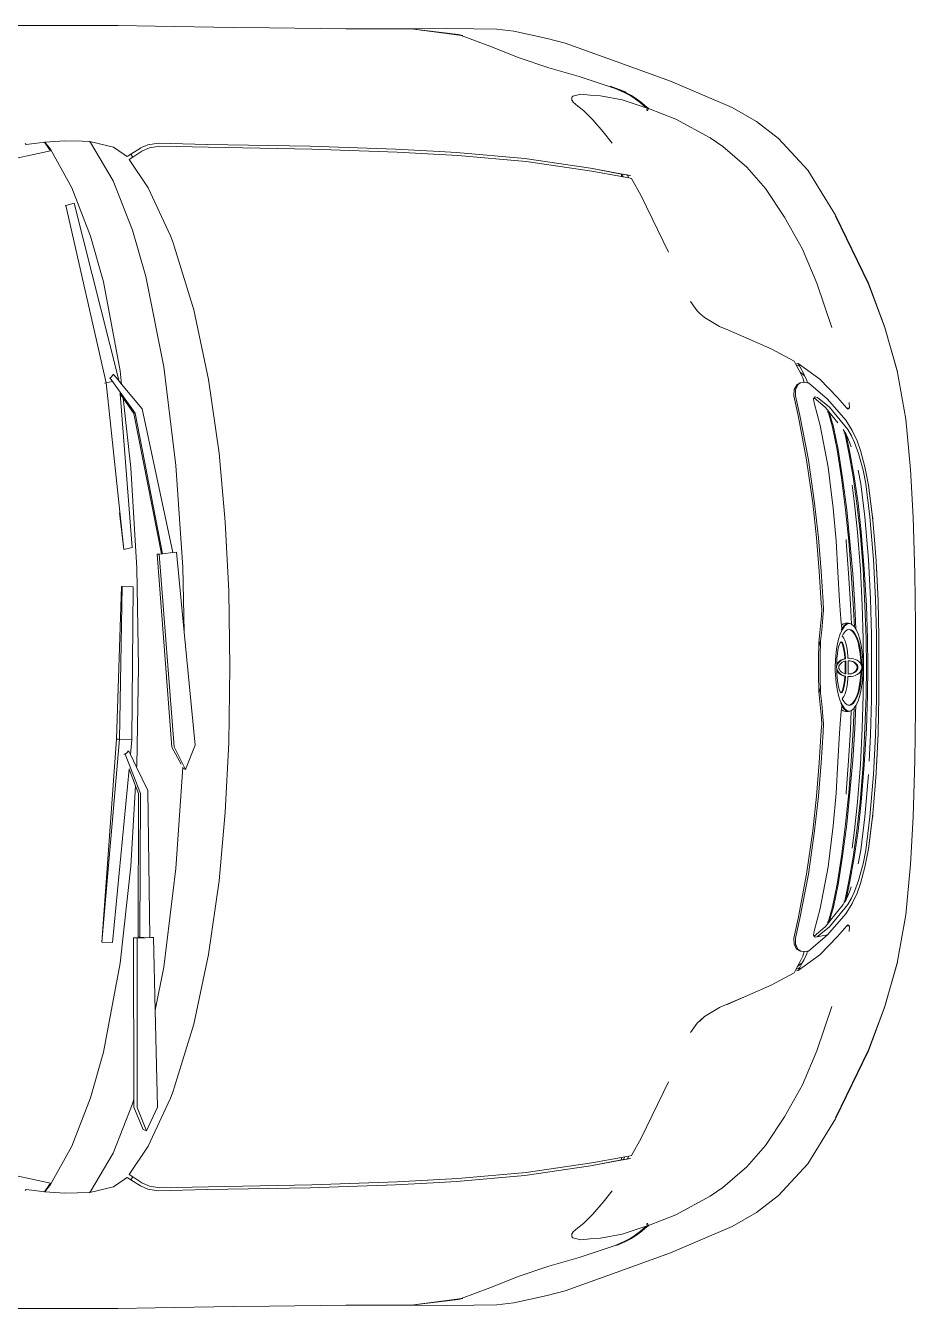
# Model space of a CAD drawing. Header units: inches. Extents: x 1944 to 3775, y -462 to 1299.
# Drawn here: x 3585.2 to 3632.7, y 1225.3 to 1293.8 of the extents above; entities that cross this region are included whole.
import ezdxf

# ---------------------------------------------------------------- set-up
doc = ezdxf.new("R2010")
doc.units = ezdxf.units.IN
doc.header["$MEASUREMENT"] = 0
doc.layers.add('CAR', color=173, linetype='Continuous', lineweight=13)

# ---------------------------------------------------------------- blocks, each defined once
blk = doc.blocks.new('A$C49653148')
at = {"layer": 'CAR'}
for p, q in [((116.585, 34.265), (107.585, 34.265)), ((118.549, 34.244), (116.585, 34.265)), ((122.734, 34.163), (118.549, 34.244)), ((124.665, 34.14), (122.734, 34.163)), ((124.665, 34.14), (128.733, 34.097)), ((130.401, 34.092), (128.733, 34.097)), ((132.097, 34.103), (130.401, 34.092)), ((132.219, 34.087), (132.097, 34.103)), ((132.225, 34.103), (132.219, 34.087)), ((134.655, 33.766), (132.219, 34.087)), ((134.133, 34.106), (132.225, 34.103)), ((132.225, 34.103), (134.739, 33.787)), ((135.562, 34.102), (134.133, 34.106)), ((134.899, 33.733), (134.655, 33.766)), ((134.739, 33.787), (134.979, 33.733)), ((134.899, 33.733), (136.42, 33.168)), ((136.805, 34.082), (135.562, 34.102)), ((137.711, 33.977), (136.805, 34.082)), ((139.489, 33.586), (137.711, 33.977)), ((140.446, 33.323), (139.489, 33.586)), ((137.991, 32.55), (136.42, 33.168)), ((143.168, 32.356), (140.446, 33.323)), ((139.582, 32.019), (137.991, 32.55)), ((146.075, 31.303), (143.168, 32.356)), ((141.201, 31.545), (139.582, 32.019)), ((142.799, 31.022), (141.201, 31.545)), ((143.112, 30.906), (142.799, 31.022)), ((142.858, 31.03), (143.192, 30.906)), ((143.568, 30.705), (143.112, 30.906)), ((143.196, 30.904), (143.192, 30.906)), ((143.708, 30.715), (143.196, 30.904)), ((143.196, 30.904), (143.64, 30.705)), ((146.075, 31.303), (149.361, 29.896)), ((140.803, 30.406), (140.823, 30.47)), ((140.803, 30.333), (140.803, 30.406)), ((140.812, 30.273), (140.803, 30.333)), ((140.813, 30.264), (140.812, 30.273)), ((140.87, 30.182), (140.813, 30.264)), ((140.823, 30.47), (140.85, 30.5)), ((140.85, 30.5), (141.289, 30.602)), ((141.122, 29.968), (140.87, 30.182)), ((141.289, 30.602), (141.781, 30.554)), ((141.781, 30.554), (142.341, 30.518)), ((142.341, 30.518), (143.499, 30.297)), ((143.499, 30.297), (144.243, 30.058)), ((143.924, 30.525), (143.568, 30.705)), ((143.64, 30.705), (143.996, 30.525)), ((144.178, 30.351), (143.924, 30.525)), ((143.996, 30.525), (144.25, 30.351)), ((144.47, 30.133), (144.178, 30.351)), ((144.25, 30.351), (144.542, 30.133)), ((141.42, 29.739), (141.122, 29.968)), ((141.929, 29.227), (141.42, 29.739)), ((144.243, 30.058), (144.819, 29.858)), ((144.624, 30.007), (144.47, 30.133)), ((144.542, 30.133), (144.696, 30.007)), ((144.819, 29.858), (144.624, 30.007)), ((144.696, 30.007), (144.899, 29.834)), ((144.818, 29.742), (144.819, 29.858)), ((144.818, 29.727), (144.818, 29.742)), ((144.847, 29.716), (144.899, 29.834)), ((144.899, 29.834), (146.361, 29.261)), ((149.361, 29.896), (150.665, 29.138)), ((142.485, 28.587), (141.929, 29.227)), ((146.361, 29.261), (148.199, 28.274)), ((150.665, 29.138), (151.847, 28.229)), ((112.664, 28.033), (113.733, 28.11)), ((113.733, 28.11), (114.652, 28.09)), ((142.951, 27.983), (142.485, 28.587)), ((148.199, 28.274), (148.874, 27.8)), ((151.847, 28.229), (153.399, 26.537)), ((105.989, 26.06), (112.964, 27.577)), ((111.618, 27.97), (111.657, 27.907)), ((111.657, 27.907), (112.369, 28)), ((112.369, 28), (112.593, 28.029)), ((112.593, 28.029), (112.649, 28.034)), ((112.649, 28.033), (112.649, 28.034)), ((112.649, 28.033), (112.916, 27.646)), ((112.649, 28.033), (112.664, 28.033)), ((112.663, 28.034), (112.664, 28.033)), ((112.664, 28.033), (112.964, 27.657)), ((112.964, 27.657), (112.916, 27.646)), ((112.964, 27.577), (112.916, 27.646)), ((112.964, 27.657), (114.109, 25.597)), ((114.652, 28.09), (115.049, 28.081)), ((115.1, 28.017), (115.049, 28.081)), ((115.049, 28.081), (115.063, 28.081)), ((115.063, 28.081), (116.327, 27.768)), ((116.306, 25.972), (115.1, 28.017)), ((116.327, 27.768), (116.899, 27.375)), ((117.252, 27.395), (117.766, 27.727)), ((117.846, 27.567), (117.36, 27.239)), ((117.769, 27.728), (117.766, 27.727)), ((117.769, 27.728), (118.168, 27.897)), ((118.248, 27.737), (117.846, 27.567)), ((118.168, 27.897), (118.724, 27.989)), ((118.804, 27.829), (118.248, 27.737)), ((118.724, 27.989), (121.321, 27.92)), ((121.404, 27.768), (118.804, 27.829)), ((121.321, 27.92), (121.324, 27.92)), ((121.324, 27.92), (126.834, 27.821)), ((126.914, 27.665), (121.404, 27.768)), ((126.834, 27.821), (131.393, 27.66)), ((131.473, 27.5), (126.914, 27.665)), ((131.393, 27.66), (133.743, 27.537)), ((134.721, 27.33), (131.473, 27.5)), ((133.743, 27.537), (134.641, 27.488)), ((133.743, 27.537), (134.641, 27.49)), ((134.641, 27.49), (138.293, 27.16)), ((134.641, 27.488), (138.293, 27.16)), ((148.874, 27.8), (150.151, 26.709)), ((116.899, 27.375), (116.975, 27.323)), ((116.975, 27.323), (117.054, 27.269)), ((117.056, 27.269), (117.054, 27.269)), ((117.056, 27.269), (117.059, 27.27)), ((117.059, 27.27), (117.252, 27.395)), ((117.36, 27.239), (117.166, 27.109)), ((117.166, 27.109), (118.171, 25.594)), ((117.36, 27.239), (117.252, 27.395)), ((138.365, 27), (134.721, 27.33)), ((138.293, 27.16), (141.793, 26.649)), ((141.873, 26.489), (138.365, 27)), ((141.793, 26.649), (143.905, 26.263)), ((141.793, 26.649), (143.457, 26.337)), ((143.465, 26.198), (141.873, 26.489)), ((143.457, 26.337), (143.456, 26.34)), ((143.465, 26.324), (143.457, 26.337)), ((143.465, 26.198), (143.465, 26.324)), ((143.543, 26.184), (143.465, 26.324)), ((143.543, 26.184), (143.465, 26.198)), ((143.856, 26.127), (143.543, 26.184)), ((143.567, 26.319), (143.767, 26.287)), ((143.767, 26.287), (143.767, 26.286)), ((143.767, 26.286), (143.856, 26.127)), ((143.905, 26.263), (143.767, 26.286)), ((143.985, 26.103), (143.856, 26.127)), ((143.905, 26.263), (143.941, 26.254)), ((144.504, 25.175), (143.985, 26.103)), ((144.017, 26.101), (143.985, 26.103)), ((150.151, 26.709), (151.155, 25.564)), ((153.399, 26.537), (154.887, 24.145)), ((114.109, 25.597), (115.095, 23.016)), ((117.345, 23.33), (116.306, 25.972)), ((119.368, 23.027), (118.171, 25.594)), ((151.155, 25.564), (152.166, 24.033)), ((114.23, 24.779), (113.787, 24.658)), ((116.618, 15.322), (114.23, 24.779)), ((145.968, 22.156), (144.504, 25.175)), ((113.763, 24.649), (113.787, 24.658)), ((113.763, 24.649), (113.774, 24.598)), ((113.787, 24.658), (115.939, 15.18)), ((152.166, 24.033), (153.125, 22.325)), ((154.887, 24.145), (156.643, 20.511)), ((156.653, 20.45), (154.888, 24.089)), ((118.05, 20.865), (117.345, 23.33)), ((115.095, 23.016), (115.797, 20.571)), ((119.368, 23.027), (119.508, 22.664)), ((119.508, 22.664), (119.576, 22.481)), ((120.62, 19.082), (119.576, 22.481)), ((153.125, 22.325), (153.884, 20.506)), ((115.797, 20.571), (116.677, 15.83)), ((119.009, 16.043), (118.05, 20.865)), ((153.884, 20.506), (154.681, 18.138)), ((156.643, 20.511), (157.509, 18.197)), ((157.505, 18.18), (156.653, 20.45)), ((147.489, 19.023), (147.14, 19.527)), ((120.62, 19.082), (121.406, 15.364)), ((147.648, 18.881), (147.489, 19.023)), ((147.88, 18.671), (147.648, 18.881)), ((148.697, 18.197), (147.88, 18.671)), ((148.731, 18.177), (148.697, 18.197)), ((149.047, 18.042), (148.731, 18.177)), ((150.149, 17.57), (149.047, 18.042)), ((157.505, 18.18), (157.505, 18.189)), ((157.518, 18.146), (157.505, 18.189)), ((157.518, 18.146), (157.505, 18.18)), ((157.509, 18.197), (158.193, 15.767)), ((158.196, 15.75), (157.518, 18.146)), ((151.44, 17.005), (150.149, 17.57)), ((152.679, 16.337), (151.44, 17.005)), ((116.677, 15.83), (116.756, 15.116)), ((119.66, 10.762), (119.009, 16.043)), ((152.77, 16.165), (152.679, 16.337)), ((152.77, 16.165), (152.98, 16.052)), ((152.99, 15.749), (152.77, 16.165)), ((152.803, 16.224), (152.89, 16.223)), ((154.043, 15.37), (152.89, 16.223)), ((152.89, 16.223), (152.98, 16.052)), ((152.98, 16.052), (153.207, 15.619)), ((158.193, 15.767), (158.196, 15.75)), ((115.854, 15.161), (115.939, 15.18)), ((116.252, 15.246), (115.939, 15.18)), ((115.939, 15.18), (116.882, 6.272)), ((116.143, 15.433), (116.12, 15.428)), ((116.143, 15.433), (116.325, 15.631)), ((117.478, 13.555), (116.143, 15.433)), ((116.325, 15.631), (116.301, 15.627)), ((116.325, 15.631), (116.589, 15.316)), ((116.618, 15.322), (116.589, 15.316)), ((116.589, 15.316), (116.622, 15.277)), ((116.622, 15.277), (116.618, 15.322)), ((116.622, 15.277), (116.756, 15.116)), ((116.756, 15.116), (117.858, 13.798)), ((121.406, 15.364), (121.962, 11.425)), ((152.676, 14.82), (152.836, 15.092)), ((152.89, 15.092), (152.754, 14.82)), ((152.836, 15.092), (152.9, 15.129)), ((152.909, 15.104), (152.89, 15.092)), ((152.9, 15.129), (152.999, 15.184)), ((152.9, 15.129), (152.909, 15.104)), ((153.037, 15.184), (152.909, 15.104)), ((153.237, 15.556), (152.99, 15.749)), ((152.999, 15.733), (152.99, 15.749)), ((153.139, 15.441), (152.999, 15.733)), ((152.999, 15.184), (153.203, 15.208)), ((153.221, 15.208), (153.037, 15.184)), ((153.173, 15.323), (153.139, 15.441)), ((153.203, 15.208), (153.173, 15.323)), ((153.207, 15.619), (153.237, 15.556)), ((153.415, 15.183), (153.221, 15.208)), ((153.237, 15.556), (153.346, 15.326)), ((153.346, 15.326), (153.378, 15.213)), ((153.378, 15.213), (153.415, 15.183)), ((153.443, 15.179), (153.415, 15.183)), ((154.45, 14.313), (153.443, 15.179)), ((154.991, 14.399), (154.043, 15.37)), ((158.203, 15.725), (158.196, 15.75)), ((158.638, 13.238), (158.203, 15.725)), ((116.676, 14.586), (116.673, 14.628)), ((116.676, 14.586), (116.841, 14.354)), ((117.325, 6.392), (116.676, 14.586)), ((152.653, 14.486), (152.676, 14.82)), ((152.889, 13.429), (152.653, 14.486)), ((152.754, 14.82), (152.744, 14.486)), ((152.744, 14.486), (152.984, 13.429)), ((153.754, 14.376), (153.801, 14.432)), ((153.801, 14.432), (153.927, 14.405)), ((153.927, 14.405), (154.558, 13.877)), ((155.496, 13.829), (154.991, 14.399)), ((116.841, 14.354), (117.254, 10.644)), ((116.841, 14.354), (117.417, 13.544)), ((117.858, 13.798), (119.499, 6.111)), ((153.717, 14.331), (153.754, 14.376)), ((153.738, 14.11), (153.717, 14.331)), ((154.071, 12.906), (153.738, 14.11)), ((154.339, 13.877), (153.754, 14.376)), ((154.339, 13.876), (154.339, 13.877)), ((154.52, 13.653), (154.339, 13.876)), ((154.45, 14.313), (155.43, 13.191)), ((154.558, 13.877), (155.541, 12.696)), ((155.537, 13.782), (155.496, 13.829)), ((155.631, 13.838), (155.509, 13.837)), ((155.631, 13.838), (155.537, 13.782)), ((155.62, 14.136), (155.631, 13.838)), ((117.417, 13.544), (118.889, 6.049)), ((118.951, 6.054), (117.478, 13.555)), ((153.34, 11.075), (152.889, 13.429)), ((152.984, 13.429), (153.437, 11.075)), ((154.49, 13.642), (154.437, 13.621)), ((154.52, 13.653), (154.49, 13.642)), ((154.726, 12.821), (154.49, 13.642)), ((154.535, 13.659), (154.52, 13.653)), ((154.547, 13.619), (154.535, 13.659)), ((155.008, 13.05), (154.547, 13.619)), ((154.774, 12.835), (154.547, 13.619)), ((155.43, 13.191), (155.771, 12.633)), ((158.884, 10.55), (158.638, 13.238)), ((154.488, 10.683), (154.071, 12.906)), ((154.97, 11.611), (154.726, 12.821)), ((155.022, 11.622), (154.774, 12.835)), ((155.395, 12.519), (155.295, 12.696)), ((155.377, 12.514), (155.324, 12.498)), ((155.395, 12.519), (155.377, 12.514)), ((155.604, 11.442), (155.377, 12.514)), ((155.426, 12.529), (155.395, 12.519)), ((155.448, 12.425), (155.426, 12.529)), ((155.494, 12.344), (155.448, 12.425)), ((155.656, 11.455), (155.448, 12.425)), ((155.637, 12.013), (155.494, 12.344)), ((155.541, 12.696), (155.747, 12.344)), ((155.747, 12.344), (155.893, 11.997)), ((155.771, 12.633), (156.041, 12.081)), ((155.721, 11.762), (155.637, 12.013)), ((155.893, 11.997), (156.104, 11.407)), ((156.041, 12.081), (156.227, 11.575)), ((121.962, 11.425), (122.293, 7.748)), ((153.667, 8.749), (153.34, 11.075)), ((153.437, 11.075), (153.768, 8.749)), ((155.207, 10.103), (154.97, 11.611)), ((155.264, 10.112), (155.022, 11.622)), ((155.825, 10.165), (155.604, 11.442)), ((155.881, 10.175), (155.656, 11.455)), ((156.104, 11.407), (156.355, 10.523)), ((156.227, 11.575), (156.455, 10.691)), ((117.254, 10.644), (117.569, 5.279)), ((120.028, 5.327), (119.66, 10.762)), ((154.764, 8.481), (154.488, 10.683)), ((156.229, 9.785), (156.089, 10.523)), ((156.355, 10.523), (156.496, 9.785)), ((156.455, 10.691), (156.642, 9.715)), ((159.037, 7.997), (158.884, 10.55)), ((155.422, 8.39), (155.207, 10.103)), ((155.484, 8.397), (155.264, 10.112)), ((155.768, 9.723), (155.903, 8.718)), ((156.025, 8.736), (155.825, 10.165)), ((156.086, 8.745), (155.881, 10.175)), ((156.448, 8.014), (156.229, 9.785)), ((156.496, 9.785), (156.716, 8.014)), ((156.642, 9.715), (156.866, 8.03)), ((156.858, 7.98), (156.642, 9.715)), ((116.653, 8.238), (116.882, 6.272)), ((153.878, 6.907), (153.667, 8.749)), ((153.768, 8.749), (153.98, 6.907)), ((154.913, 6.739), (154.764, 8.481)), ((155.589, 6.721), (155.422, 8.39)), ((155.658, 6.703), (155.484, 8.397)), ((155.903, 8.718), (156.063, 7.197)), ((156.193, 7.213), (156.025, 8.736)), ((156.259, 7.22), (156.086, 8.745)), ((122.293, 7.748), (122.479, 4.048)), ((156.644, 5.749), (156.448, 8.014)), ((156.716, 8.014), (156.913, 5.749)), ((156.858, 7.98), (156.87, 7.98)), ((156.859, 7.979), (156.858, 7.98)), ((156.872, 7.82), (156.859, 7.979)), ((156.866, 8.03), (156.87, 7.98)), ((156.87, 7.98), (156.882, 7.82)), ((156.882, 7.82), (156.872, 7.82)), ((156.959, 6.798), (156.872, 7.82)), ((156.882, 7.82), (156.959, 6.798)), ((159.125, 4.999), (159.037, 7.997)), ((154.019, 5.119), (153.878, 6.907)), ((153.98, 6.907), (154.122, 5.119)), ((156.063, 7.197), (156.211, 5.214)), ((156.353, 5.226), (156.193, 7.213)), ((156.424, 5.231), (156.259, 7.22)), ((116.882, 6.272), (117.325, 6.392)), ((155.017, 5.06), (154.913, 6.739)), ((155.446, 6.808), (155.456, 6.704)), ((155.456, 6.704), (155.585, 5.007)), ((155.728, 5.025), (155.589, 6.721)), ((155.803, 4.983), (155.658, 6.703)), ((157.054, 5.68), (156.959, 6.798)), ((118.889, 6.049), (118.662, 6.026)), ((118.662, 6.026), (118.774, 6.035)), ((118.662, 6.026), (119.452, -4.276)), ((118.774, 6.035), (118.951, 6.054)), ((118.774, 6.035), (119.564, -4.267)), ((119.499, 6.11), (118.951, 6.054)), ((119.499, 6.11), (119.693, 6.129)), ((119.499, 6.111), (119.499, 6.11)), ((119.693, 6.129), (119.605, 6.122)), ((119.693, 6.129), (120.104, 1.862)), ((156.752, 3.634), (156.644, 5.749)), ((156.913, 5.749), (157.022, 3.634)), ((157.073, 5.284), (157.054, 5.68)), ((117.569, 5.279), (117.665, 0)), ((120.104, 1.862), (120.028, 5.327)), ((154.123, 3.396), (154.019, 5.119)), ((154.122, 5.119), (154.221, 3.478)), ((155.094, 3.543), (155.017, 5.06)), ((155.585, 5.007), (155.684, 3.353)), ((155.834, 3.372), (155.728, 5.025)), ((155.914, 3.309), (155.803, 4.983)), ((156.211, 5.214), (156.308, 3.278)), ((156.459, 3.286), (156.353, 5.226)), ((156.535, 3.29), (156.424, 5.231)), ((157.073, 5.284), (157.094, 5.012)), ((157.106, 4.613), (157.073, 5.284)), ((157.094, 5.012), (157.106, 4.613)), ((159.148, 2.296), (159.125, 4.999)), ((116.754, 4.297), (116.495, -3.853)), ((116.792, 4.302), (116.65, -3.849)), ((116.754, 4.297), (116.792, 4.302)), ((117.371, 4.29), (116.792, 4.302)), ((117.314, -3.897), (117.371, 4.29)), ((157.158, 3.538), (157.106, 4.613)), ((122.479, 4.048), (122.545, 0)), ((154.221, 3.478), (154.238, 3.036)), ((155.134, 3.032), (155.094, 3.543)), ((156.798, 1.717), (156.752, 3.634)), ((157.022, 3.634), (157.067, 1.717)), ((157.199, 1.6), (157.158, 3.538)), ((154.154, 3.081), (154.123, 3.396)), ((154.136, 2.736), (154.154, 3.081)), ((154.238, 3.036), (154.215, 2.662)), ((155.19, 2.361), (155.134, 3.032)), ((155.684, 3.353), (155.73, 2.293)), ((155.892, 2.142), (155.834, 3.372)), ((155.975, 2.019), (155.914, 3.309)), ((156.308, 3.278), (156.361, 1.502)), ((156.519, 1.507), (156.459, 3.286)), ((156.597, 1.509), (156.535, 3.29)), ((154.098, 2.378), (153.995, 1.312)), ((154.098, 2.378), (154.136, 2.736)), ((154.187, 2.399), (154.146, 1.971)), ((154.215, 2.662), (154.187, 2.399)), ((155.224, 2.066), (155.19, 2.361)), ((155.328, 2.178), (155.212, 2.005)), ((155.333, 2.198), (155.216, 2.024)), ((155.288, 2.305), (155.233, 2.258)), ((155.366, 2.178), (155.25, 2.005)), ((155.288, 2.305), (155.416, 2.341)), ((155.452, 2.283), (155.328, 2.178)), ((155.458, 2.305), (155.333, 2.198)), ((155.49, 2.283), (155.366, 2.178)), ((155.416, 2.341), (155.586, 2.341)), ((155.579, 2.319), (155.452, 2.283)), ((155.458, 2.305), (155.586, 2.341)), ((155.617, 2.319), (155.49, 2.283)), ((155.579, 2.319), (155.617, 2.319)), ((155.586, 2.341), (155.715, 2.305)), ((155.617, 2.319), (155.739, 2.285)), ((155.73, 2.293), (155.715, 2.305)), ((155.739, 2.285), (155.73, 2.293)), ((155.739, 2.285), (155.745, 2.283)), ((155.868, 2.178), (155.745, 2.283)), ((155.892, 2.142), (155.868, 2.178)), ((155.975, 2.019), (155.892, 2.142)), ((159.148, 2.296), (159.148, -2.296)), ((120.104, 1.862), (120.685, -4.169)), ((154.045, 1.3), (154.09, 1.404)), ((154.09, 1.404), (154.081, 1.319)), ((154.146, 1.971), (154.09, 1.404)), ((155.04, 1.483), (154.967, 1.149)), ((155.131, 1.771), (155.04, 1.483)), ((155.25, 2.005), (155.131, 1.771)), ((155.212, 2.005), (155.192, 1.965)), ((155.216, 2.024), (155.198, 1.985)), ((155.244, 1.652), (155.292, 1.751)), ((155.244, 1.652), (155.28, 1.611)), ((155.28, 1.611), (155.336, 1.541)), ((155.397, 1.894), (155.292, 1.751)), ((155.336, 1.541), (155.389, 1.425)), ((155.389, 1.425), (155.438, 1.263)), ((155.507, 1.98), (155.397, 1.894)), ((155.598, 2.003), (155.507, 1.98)), ((155.617, 2.008), (155.598, 2.003)), ((155.69, 1.98), (155.598, 2.003)), ((155.728, 1.98), (155.617, 2.008)), ((155.799, 1.894), (155.69, 1.98)), ((155.837, 1.894), (155.728, 1.98)), ((155.904, 1.751), (155.799, 1.894)), ((155.942, 1.751), (155.837, 1.894)), ((156.002, 1.553), (155.904, 1.751)), ((156.039, 1.553), (155.942, 1.751)), ((155.984, 2.005), (155.975, 2.019)), ((156.089, 1.771), (155.984, 2.005)), ((156.087, 1.304), (156.002, 1.553)), ((156.125, 1.304), (156.039, 1.553)), ((156.089, 1.771), (156.18, 1.483)), ((156.253, 1.149), (156.18, 1.483)), ((156.361, 1.502), (156.377, 0)), ((156.537, 0), (156.519, 1.507)), ((156.617, 0), (156.597, 1.509)), ((156.808, 0), (156.798, 1.717)), ((157.078, 0), (157.067, 1.717)), ((157.205, 0), (157.199, 1.6)), ((153.98, 0.641), (153.989, 1.059)), ((153.989, 1.059), (153.995, 1.312)), ((153.989, 1.059), (154.045, 1.3)), ((154.081, 1.319), (154.063, 0.641)), ((154.913, 0.78), (154.88, 0.386)), ((154.94, 0.964), (154.913, 0.78)), ((154.967, 1.149), (154.94, 0.964)), ((154.986, 0.703), (154.964, 0.476)), ((154.986, 0.703), (155.016, 0.903)), ((155.016, 0.903), (155.051, 1.071)), ((155.051, 1.071), (155.09, 1.199)), ((155.09, 1.199), (155.128, 1.284)), ((155.128, 1.284), (155.163, 1.328)), ((155.173, 1.332), (155.163, 1.328)), ((155.191, 1.339), (155.173, 1.332)), ((155.183, 1.328), (155.173, 1.332)), ((155.217, 1.284), (155.183, 1.328)), ((155.22, 1.328), (155.191, 1.339)), ((155.255, 1.199), (155.217, 1.284)), ((155.255, 1.284), (155.22, 1.328)), ((155.293, 1.199), (155.255, 1.284)), ((155.294, 1.071), (155.255, 1.199)), ((155.332, 1.071), (155.293, 1.199)), ((155.329, 0.903), (155.294, 1.071)), ((155.359, 0.703), (155.329, 0.903)), ((155.367, 0.903), (155.332, 1.071)), ((155.383, 0.446), (155.359, 0.703)), ((155.397, 0.703), (155.367, 0.903)), ((155.421, 0.446), (155.397, 0.703)), ((155.438, 1.263), (155.482, 1.06)), ((155.482, 1.06), (155.517, 0.822)), ((155.517, 0.822), (155.544, 0.557)), ((156.157, 1.012), (156.087, 1.304)), ((156.195, 1.012), (156.125, 1.304)), ((156.209, 0.687), (156.157, 1.012)), ((156.246, 0.687), (156.195, 1.012)), ((156.241, 0.339), (156.209, 0.687)), ((156.278, 0.339), (156.246, 0.687)), ((156.253, 1.149), (156.307, 0.78)), ((156.34, 0.386), (156.307, 0.78)), ((117.665, 0), (117.569, -5.279)), ((122.545, 0), (122.479, -4.048)), ((153.985, 0), (153.98, 0.641)), ((153.985, 0), (153.98, -0.641)), ((154.063, 0.641), (154.063, -0.641)), ((154.868, -0.021), (154.88, 0.386)), ((154.946, 0.017), (154.945, -0.021)), ((154.946, 0.017), (154.948, 0.145)), ((154.946, 0.017), (154.956, 0.066)), ((154.948, 0.145), (154.95, 0.232)), ((154.948, 0.145), (154.95, 0.15)), ((154.964, 0.476), (154.95, 0.232)), ((154.95, 0.15), (155.002, 0.229)), ((154.956, 0.066), (154.988, 0.15)), ((154.988, 0.15), (155.04, 0.229)), ((155.002, 0.229), (155.072, 0.299)), ((155.04, 0.229), (155.11, 0.299)), ((155.071, 0.038), (155.063, -0.021)), ((155.093, 0.098), (155.071, 0.038)), ((155.072, 0.299), (155.157, 0.359)), ((155.132, 0.156), (155.093, 0.098)), ((155.11, 0.299), (155.195, 0.359)), ((155.184, 0.209), (155.132, 0.156)), ((155.157, 0.359), (155.254, 0.407)), ((155.249, 0.254), (155.184, 0.209)), ((155.195, 0.359), (155.292, 0.407)), ((155.323, 0.291), (155.249, 0.254)), ((155.254, 0.407), (155.36, 0.441)), ((155.292, 0.407), (155.397, 0.441)), ((155.391, 0.313), (155.323, 0.291)), ((155.36, 0.441), (155.383, 0.446)), ((155.383, 0.446), (155.421, 0.446)), ((155.404, 0.317), (155.391, 0.313)), ((155.395, 0.232), (155.391, 0.313)), ((155.4, -0.021), (155.395, 0.232)), ((155.397, 0.441), (155.421, 0.446)), ((155.428, 0.322), (155.404, 0.317)), ((155.433, 0.232), (155.428, 0.322)), ((155.438, -0.021), (155.433, 0.232)), ((155.544, 0.557), (155.549, 0.467)), ((155.549, 0.464), (155.617, 0.469)), ((155.549, 0.467), (155.579, 0.469)), ((155.549, 0.467), (155.549, 0.464)), ((155.555, 0.338), (155.657, 0.333)), ((155.555, 0.338), (155.556, 0.336)), ((155.556, 0.336), (155.62, 0.333)), ((155.556, 0.336), (155.56, 0.273)), ((155.56, 0.273), (155.565, -0.021)), ((155.579, 0.469), (155.617, 0.469)), ((155.617, 0.469), (155.728, 0.462)), ((155.704, 0.317), (155.62, 0.333)), ((155.741, 0.317), (155.657, 0.333)), ((155.784, 0.291), (155.704, 0.317)), ((155.728, 0.462), (155.837, 0.441)), ((155.822, 0.291), (155.741, 0.317)), ((155.858, 0.254), (155.784, 0.291)), ((155.896, 0.254), (155.822, 0.291)), ((155.837, 0.441), (155.942, 0.407)), ((155.923, 0.209), (155.858, 0.254)), ((155.961, 0.209), (155.896, 0.254)), ((155.976, 0.156), (155.923, 0.209)), ((155.942, 0.407), (156.039, 0.359)), ((156.014, 0.156), (155.961, 0.209)), ((156.014, 0.098), (155.976, 0.156)), ((156.052, 0.098), (156.014, 0.156)), ((156.037, 0.038), (156.014, 0.098)), ((156.044, -0.021), (156.037, 0.038)), ((156.039, 0.359), (156.125, 0.299)), ((156.075, 0.038), (156.052, 0.098)), ((156.082, -0.021), (156.075, 0.038)), ((156.125, 0.299), (156.195, 0.229)), ((156.195, 0.229), (156.246, 0.15)), ((156.241, 0.339), (156.246, 0.15)), ((156.246, 0.15), (156.278, 0.066)), ((156.278, 0.339), (156.288, 0.027)), ((156.278, 0.066), (156.288, 0.027)), ((156.288, 0.027), (156.289, -0.021)), ((156.34, 0.386), (156.351, -0.021)), ((156.377, 0), (156.361, -1.502)), ((156.519, -1.507), (156.537, 0)), ((156.597, -1.509), (156.617, 0)), ((156.798, -1.717), (156.808, 0)), ((157.067, -1.717), (157.078, 0)), ((157.199, -1.6), (157.205, 0)), ((153.989, -1.059), (153.98, -0.641)), ((154.063, -0.641), (154.081, -1.319)), ((154.874, -0.224), (154.868, -0.021)), ((154.874, -0.231), (154.874, -0.224)), ((154.874, -0.231), (154.88, -0.427)), ((154.88, -0.427), (154.913, -0.821)), ((154.947, -0.06), (154.945, -0.021)), ((154.947, -0.06), (154.956, -0.107)), ((154.947, -0.06), (154.95, -0.191)), ((155.002, -0.27), (154.95, -0.191)), ((154.95, -0.191), (154.956, -0.38)), ((154.988, -0.191), (154.956, -0.107)), ((154.956, -0.38), (154.988, -0.728)), ((155.04, -0.27), (154.988, -0.191)), ((155.072, -0.34), (155.002, -0.27)), ((155.11, -0.34), (155.04, -0.27)), ((155.063, -0.021), (155.071, -0.079)), ((155.071, -0.079), (155.093, -0.139)), ((155.157, -0.4), (155.072, -0.34)), ((155.093, -0.139), (155.132, -0.197)), ((155.195, -0.4), (155.11, -0.34)), ((155.132, -0.197), (155.184, -0.25)), ((155.254, -0.448), (155.157, -0.4)), ((155.184, -0.25), (155.249, -0.295)), ((155.292, -0.448), (155.195, -0.4)), ((155.249, -0.295), (155.323, -0.332)), ((155.36, -0.482), (155.254, -0.448)), ((155.397, -0.482), (155.292, -0.448)), ((155.323, -0.332), (155.391, -0.354)), ((155.359, -0.744), (155.383, -0.487)), ((155.383, -0.487), (155.36, -0.482)), ((155.383, -0.487), (155.421, -0.487)), ((155.391, -0.354), (155.395, -0.273)), ((155.391, -0.354), (155.404, -0.358)), ((155.395, -0.273), (155.4, -0.021)), ((155.421, -0.487), (155.397, -0.482)), ((155.397, -0.744), (155.421, -0.487)), ((155.404, -0.358), (155.428, -0.363)), ((155.428, -0.363), (155.433, -0.273)), ((155.433, -0.273), (155.438, -0.021)), ((155.544, -0.598), (155.517, -0.863)), ((155.549, -0.508), (155.544, -0.598)), ((155.617, -0.51), (155.549, -0.506)), ((155.549, -0.506), (155.549, -0.508)), ((155.579, -0.51), (155.549, -0.508)), ((155.56, -0.314), (155.556, -0.377)), ((155.556, -0.378), (155.657, -0.374)), ((155.556, -0.377), (155.62, -0.374)), ((155.556, -0.377), (155.556, -0.378)), ((155.565, -0.021), (155.56, -0.314)), ((155.579, -0.51), (155.617, -0.51)), ((155.728, -0.503), (155.617, -0.51)), ((155.62, -0.374), (155.704, -0.358)), ((155.657, -0.374), (155.741, -0.358)), ((155.704, -0.358), (155.784, -0.332)), ((155.837, -0.482), (155.728, -0.503)), ((155.741, -0.358), (155.822, -0.332)), ((155.784, -0.332), (155.858, -0.295)), ((155.822, -0.332), (155.896, -0.295)), ((155.942, -0.448), (155.837, -0.482)), ((155.858, -0.295), (155.923, -0.25)), ((155.896, -0.295), (155.961, -0.25)), ((155.923, -0.25), (155.976, -0.197)), ((156.039, -0.4), (155.942, -0.448)), ((155.961, -0.25), (156.014, -0.197)), ((155.976, -0.197), (156.014, -0.139)), ((156.014, -0.139), (156.037, -0.079)), ((156.014, -0.197), (156.052, -0.139)), ((156.037, -0.079), (156.044, -0.021)), ((156.125, -0.34), (156.039, -0.4)), ((156.052, -0.139), (156.075, -0.079)), ((156.075, -0.079), (156.082, -0.021)), ((156.195, -0.27), (156.125, -0.34)), ((156.246, -0.191), (156.195, -0.27)), ((156.209, -0.728), (156.241, -0.38)), ((156.241, -0.38), (156.246, -0.191)), ((156.278, -0.107), (156.246, -0.191)), ((156.246, -0.728), (156.278, -0.38)), ((156.288, -0.056), (156.278, -0.107)), ((156.278, -0.38), (156.288, -0.056)), ((156.288, -0.056), (156.289, -0.021)), ((156.307, -0.821), (156.34, -0.427)), ((156.34, -0.427), (156.351, -0.021)), ((154.045, -1.3), (153.989, -1.059)), ((153.995, -1.312), (153.989, -1.059)), ((154.098, -2.378), (153.995, -1.312)), ((154.09, -1.404), (154.045, -1.3)), ((154.081, -1.319), (154.09, -1.404)), ((154.913, -0.821), (154.967, -1.19)), ((154.967, -1.19), (155.04, -1.524)), ((154.988, -0.728), (155.04, -1.053)), ((155.09, -1.24), (155.04, -1.053)), ((155.09, -1.24), (155.128, -1.325)), ((155.128, -1.325), (155.163, -1.369)), ((155.163, -1.369), (155.173, -1.373)), ((155.173, -1.373), (155.183, -1.369)), ((155.183, -1.369), (155.217, -1.325)), ((155.191, -1.38), (155.22, -1.369)), ((155.217, -1.325), (155.255, -1.24)), ((155.22, -1.369), (155.255, -1.325)), ((155.255, -1.24), (155.294, -1.112)), ((155.255, -1.325), (155.293, -1.24)), ((155.293, -1.24), (155.332, -1.112)), ((155.294, -1.112), (155.329, -0.944)), ((155.329, -0.944), (155.359, -0.744)), ((155.332, -1.112), (155.367, -0.944)), ((155.367, -0.944), (155.397, -0.744)), ((155.438, -1.304), (155.389, -1.466)), ((155.482, -1.101), (155.438, -1.304)), ((155.517, -0.863), (155.482, -1.101)), ((156.002, -1.594), (156.087, -1.345)), ((156.039, -1.594), (156.125, -1.345)), ((156.087, -1.345), (156.157, -1.053)), ((156.125, -1.345), (156.195, -1.053)), ((156.157, -1.053), (156.209, -0.728)), ((156.18, -1.524), (156.253, -1.19)), ((156.195, -1.053), (156.246, -0.728)), ((156.253, -1.19), (156.307, -0.821)), ((154.09, -1.404), (154.146, -1.971)), ((154.146, -1.971), (154.187, -2.399)), ((155.04, -1.524), (155.131, -1.812)), ((155.131, -1.812), (155.25, -2.046)), ((155.222, -2.06), (155.171, -1.911)), ((155.173, -1.373), (155.191, -1.38)), ((155.244, -1.693), (155.28, -1.652)), ((155.292, -1.792), (155.244, -1.693)), ((155.25, -2.046), (155.366, -2.219)), ((155.336, -1.582), (155.28, -1.652)), ((155.292, -1.792), (155.397, -1.935)), ((155.389, -1.466), (155.336, -1.582)), ((155.397, -1.935), (155.507, -2.021)), ((155.598, -2.044), (155.507, -2.021)), ((155.69, -2.021), (155.598, -2.044)), ((155.617, -2.049), (155.598, -2.044)), ((155.728, -2.021), (155.617, -2.049)), ((155.69, -2.021), (155.799, -1.935)), ((155.728, -2.021), (155.837, -1.935)), ((155.799, -1.935), (155.904, -1.792)), ((155.837, -1.935), (155.942, -1.792)), ((155.904, -1.792), (156.002, -1.594)), ((155.942, -1.792), (156.039, -1.594)), ((155.973, -2.063), (155.984, -2.046)), ((155.984, -2.046), (156.089, -1.812)), ((156.089, -1.812), (156.18, -1.524)), ((156.361, -1.502), (156.308, -3.278)), ((156.459, -3.286), (156.519, -1.507)), ((156.535, -3.29), (156.597, -1.509)), ((156.752, -3.634), (156.798, -1.717)), ((157.067, -1.717), (157.022, -3.634)), ((157.158, -3.538), (157.199, -1.6)), ((154.136, -2.736), (154.098, -2.378)), ((154.154, -3.081), (154.136, -2.736)), ((154.187, -2.399), (154.215, -2.662)), ((154.215, -2.662), (154.238, -3.036)), ((155.134, -3.032), (155.19, -2.361)), ((155.19, -2.361), (155.2, -2.269)), ((155.2, -2.269), (155.223, -2.075)), ((155.222, -2.06), (155.328, -2.219)), ((155.224, -2.066), (155.222, -2.06)), ((155.223, -2.075), (155.224, -2.066)), ((155.333, -2.239), (155.223, -2.075)), ((155.225, -2.293), (155.288, -2.346)), ((155.288, -2.346), (155.417, -2.382)), ((155.452, -2.324), (155.328, -2.219)), ((155.333, -2.239), (155.458, -2.346)), ((155.49, -2.324), (155.366, -2.219)), ((155.417, -2.382), (155.587, -2.382)), ((155.579, -2.36), (155.452, -2.324)), ((155.458, -2.346), (155.587, -2.382)), ((155.617, -2.36), (155.49, -2.324)), ((155.579, -2.36), (155.617, -2.36)), ((155.587, -2.382), (155.715, -2.346)), ((155.739, -2.326), (155.617, -2.36)), ((155.728, -2.335), (155.684, -3.353)), ((155.728, -2.335), (155.715, -2.346)), ((155.739, -2.326), (155.728, -2.335)), ((155.745, -2.324), (155.739, -2.326)), ((155.745, -2.324), (155.868, -2.219)), ((155.834, -3.372), (155.89, -2.187)), ((155.868, -2.219), (155.89, -2.187)), ((155.89, -2.187), (155.973, -2.063)), ((155.914, -3.309), (155.973, -2.063)), ((159.125, -4.999), (159.148, -2.296)), ((154.123, -3.396), (154.019, -5.119)), ((154.123, -3.396), (154.154, -3.081)), ((154.238, -3.036), (154.221, -3.478)), ((155.094, -3.543), (155.134, -3.032)), ((155.684, -3.353), (155.585, -5.007)), ((155.728, -5.025), (155.834, -3.372)), ((155.803, -4.983), (155.914, -3.309)), ((156.308, -3.278), (156.211, -5.214)), ((156.353, -5.226), (156.459, -3.286)), ((156.424, -5.231), (156.535, -3.29)), ((116.65, -3.849), (115.698, -14.706)), ((116.495, -3.853), (115.698, -14.706)), ((116.495, -3.853), (116.65, -3.849)), ((117.314, -3.897), (116.65, -3.849)), ((117.239, -4.677), (117.314, -3.897)), ((122.479, -4.048), (122.293, -7.748)), ((154.221, -3.478), (154.122, -5.119)), ((155.017, -5.06), (155.094, -3.543)), ((156.68, -5.033), (156.752, -3.634)), ((157.022, -3.634), (156.913, -5.749)), ((157.106, -4.613), (157.158, -3.538)), ((116.946, -4.661), (116.874, -4.655)), ((116.946, -4.661), (117.155, -4.504)), ((117.765, -6.761), (116.946, -4.661)), ((117.155, -4.504), (117.083, -4.498)), ((117.155, -4.504), (117.239, -4.677)), ((117.239, -4.677), (117.565, -5.352)), ((119.452, -4.276), (119.935, -5.189)), ((120.175, -5.48), (119.564, -4.267)), ((120.685, -4.169), (120.175, -5.48)), ((157.073, -5.284), (157.106, -4.613)), ((157.106, -4.613), (157.094, -5.012)), ((116.278, -14.718), (117.163, -5.466)), ((117.163, -5.466), (117.167, -5.433)), ((117.163, -5.466), (117.506, -6.346)), ((117.569, -5.279), (117.565, -5.352)), ((117.565, -5.352), (118.166, -6.6)), ((119.66, -10.762), (120.026, -5.355)), ((120.063, -5.424), (120.175, -5.48)), ((153.878, -6.907), (154.019, -5.119)), ((154.122, -5.119), (153.98, -6.907)), ((154.913, -6.739), (155.017, -5.06)), ((155.585, -5.007), (155.456, -6.704)), ((155.589, -6.721), (155.728, -5.025)), ((155.658, -6.703), (155.803, -4.983)), ((156.211, -5.214), (156.063, -7.197)), ((156.193, -7.213), (156.353, -5.226)), ((156.259, -7.22), (156.424, -5.231)), ((157.054, -5.68), (157.073, -5.284)), ((157.094, -5.012), (157.073, -5.284)), ((159.037, -7.997), (159.125, -4.999)), ((156.448, -8.014), (156.644, -5.749)), ((156.913, -5.749), (156.716, -8.014)), ((156.959, -6.798), (157.054, -5.68)), ((117.506, -6.346), (117.254, -10.644)), ((117.506, -6.346), (117.665, -6.752)), ((117.665, -6.752), (117.643, -14.424)), ((117.743, -14.432), (117.765, -6.761)), ((118.166, -6.6), (118.262, -14.448)), ((154.764, -8.481), (154.913, -6.739)), ((155.422, -8.39), (155.589, -6.721)), ((155.456, -6.704), (155.446, -6.802)), ((155.484, -8.397), (155.658, -6.703)), ((156.872, -7.82), (156.959, -6.798)), ((156.959, -6.798), (156.882, -7.82)), ((153.667, -8.749), (153.878, -6.907)), ((153.98, -6.907), (153.768, -8.749)), ((156.063, -7.197), (155.903, -8.718)), ((156.025, -8.736), (156.193, -7.213)), ((156.086, -8.745), (156.259, -7.22)), ((122.293, -7.748), (121.962, -11.425)), ((156.229, -9.785), (156.448, -8.014)), ((156.716, -8.014), (156.496, -9.785)), ((156.642, -9.715), (156.858, -7.98)), ((156.866, -8.03), (156.642, -9.715)), ((156.858, -7.98), (156.859, -7.979)), ((156.87, -7.98), (156.858, -7.98)), ((156.859, -7.979), (156.872, -7.82)), ((156.87, -7.98), (156.866, -8.03)), ((156.882, -7.82), (156.87, -7.98)), ((156.872, -7.82), (156.882, -7.82)), ((158.884, -10.55), (159.037, -7.997)), ((153.34, -11.075), (153.667, -8.749)), ((153.768, -8.749), (153.437, -11.075)), ((154.488, -10.683), (154.764, -8.481)), ((155.207, -10.103), (155.422, -8.39)), ((155.264, -10.112), (155.484, -8.397)), ((155.903, -8.718), (155.775, -9.672)), ((155.825, -10.165), (156.025, -8.736)), ((155.881, -10.175), (156.086, -8.745)), ((154.97, -11.611), (155.207, -10.103)), ((155.022, -11.622), (155.264, -10.112)), ((155.604, -11.442), (155.825, -10.165)), ((155.656, -11.455), (155.881, -10.175)), ((156.089, -10.523), (156.229, -9.785)), ((156.496, -9.785), (156.355, -10.523)), ((156.642, -9.715), (156.455, -10.691)), ((117.254, -10.644), (116.677, -15.83)), ((119.009, -16.043), (119.66, -10.762)), ((154.071, -12.906), (154.488, -10.683)), ((156.355, -10.523), (156.104, -11.407)), ((156.455, -10.691), (156.227, -11.575)), ((158.638, -13.238), (158.884, -10.55)), ((121.962, -11.425), (121.406, -15.364)), ((152.889, -13.429), (153.34, -11.075)), ((153.437, -11.075), (152.984, -13.429)), ((154.726, -12.821), (154.97, -11.611)), ((154.774, -12.835), (155.022, -11.622)), ((155.377, -12.514), (155.604, -11.442)), ((155.448, -12.425), (155.656, -11.455)), ((156.104, -11.407), (155.893, -11.997)), ((156.227, -11.575), (156.041, -12.081)), ((155.494, -12.344), (155.637, -12.013)), ((155.637, -12.013), (155.727, -11.744)), ((155.893, -11.997), (155.747, -12.344)), ((156.041, -12.081), (155.771, -12.633)), ((153.738, -14.11), (154.071, -12.906)), ((154.49, -13.642), (154.726, -12.821)), ((154.547, -13.62), (155.295, -12.696)), ((154.547, -13.62), (154.774, -12.835)), ((155.541, -12.696), (154.558, -13.877)), ((155.295, -12.696), (155.356, -12.587)), ((155.377, -12.514), (155.325, -12.498)), ((155.356, -12.587), (155.395, -12.519)), ((155.377, -12.514), (155.395, -12.519)), ((155.395, -12.519), (155.426, -12.529)), ((155.426, -12.529), (155.448, -12.425)), ((155.771, -12.633), (155.43, -13.191)), ((155.448, -12.425), (155.494, -12.344)), ((155.747, -12.344), (155.541, -12.696)), ((152.653, -14.486), (152.889, -13.429)), ((152.984, -13.429), (152.744, -14.486)), ((154.339, -13.877), (154.52, -13.653)), ((154.49, -13.642), (154.438, -13.622)), ((155.43, -13.191), (154.45, -14.313)), ((154.49, -13.642), (154.52, -13.653)), ((154.52, -13.653), (154.535, -13.659)), ((154.535, -13.659), (154.547, -13.62)), ((158.203, -15.725), (158.638, -13.238)), ((153.443, -15.179), (154.45, -14.313)), ((153.717, -14.331), (153.738, -14.11)), ((153.754, -14.376), (153.717, -14.331)), ((153.754, -14.376), (154.339, -13.877)), ((153.801, -14.432), (153.754, -14.376)), ((154.45, -14.313), (153.801, -14.432)), ((154.558, -13.877), (153.927, -14.405)), ((154.991, -14.399), (155.496, -13.829)), ((155.496, -13.829), (155.537, -13.782)), ((155.509, -13.837), (155.631, -13.838)), ((155.537, -13.782), (155.631, -13.838)), ((155.631, -13.838), (155.62, -14.136)), ((115.698, -14.706), (116.278, -14.718)), ((117.725, -14.464), (117.401, -14.477)), ((117.401, -14.477), (117.586, -14.488)), ((117.401, -14.477), (117.414, -23.09)), ((117.586, -14.488), (118.463, -14.452)), ((117.586, -14.488), (117.599, -23.536)), ((117.643, -14.424), (117.743, -14.432)), ((117.743, -14.432), (117.956, -14.457)), ((117.956, -14.457), (118.031, -14.466)), ((118.262, -14.448), (118.263, -14.457)), ((118.463, -14.452), (118.353, -14.446)), ((118.463, -14.452), (118.551, -18.343)), ((152.676, -14.82), (152.653, -14.486)), ((152.773, -14.986), (152.676, -14.82)), ((152.744, -14.486), (152.754, -14.82)), ((152.754, -14.82), (152.798, -14.91)), ((152.798, -14.91), (152.773, -14.986)), ((152.836, -15.092), (152.773, -14.986)), ((152.798, -14.91), (152.89, -15.092)), ((154.043, -15.37), (154.991, -14.399)), ((121.406, -15.364), (120.62, -19.082)), ((152.999, -15.184), (152.836, -15.092)), ((152.879, -15.959), (152.999, -15.733)), ((152.89, -15.092), (153.037, -15.184)), ((152.89, -16.223), (154.043, -15.37)), ((153.203, -15.208), (152.999, -15.184)), ((152.999, -15.733), (153.139, -15.441)), ((153.037, -15.184), (153.221, -15.208)), ((153.207, -15.619), (153.112, -15.799)), ((153.139, -15.441), (153.173, -15.323)), ((153.173, -15.323), (153.203, -15.208)), ((153.346, -15.326), (153.207, -15.619)), ((153.221, -15.208), (153.415, -15.183)), ((153.378, -15.213), (153.346, -15.326)), ((153.415, -15.183), (153.378, -15.213)), ((153.415, -15.183), (153.443, -15.179)), ((157.518, -18.146), (158.196, -15.75)), ((158.196, -15.75), (158.193, -15.767)), ((158.196, -15.75), (158.203, -15.725)), ((116.677, -15.83), (115.797, -20.571)), ((118.551, -18.343), (119.009, -16.043)), ((151.44, -17.005), (152.679, -16.337)), ((152.679, -16.337), (152.77, -16.165)), ((152.77, -16.165), (152.858, -15.998)), ((152.98, -16.052), (152.77, -16.165)), ((152.89, -16.223), (152.803, -16.224)), ((152.963, -15.916), (152.858, -15.998)), ((152.858, -15.998), (152.879, -15.959)), ((152.963, -15.916), (152.879, -15.959)), ((152.931, -16.145), (152.89, -16.223)), ((152.98, -16.052), (152.931, -16.145)), ((153.112, -15.799), (152.963, -15.916)), ((153.112, -15.799), (152.98, -16.052)), ((158.193, -15.767), (157.509, -18.197)), ((150.149, -17.57), (151.44, -17.005)), ((148.731, -18.177), (150.149, -17.57)), ((149.1, -18.025), (150.149, -17.57)), ((118.551, -18.343), (118.669, -23.51)), ((147.88, -18.671), (148.694, -18.198)), ((148.694, -18.198), (148.731, -18.177)), ((154.681, -18.138), (153.884, -20.506)), ((157.509, -18.197), (156.643, -20.511)), ((156.653, -20.45), (157.518, -18.146)), ((157.505, -18.189), (157.518, -18.146)), ((120.62, -19.082), (119.576, -22.481)), ((147.14, -19.527), (147.489, -19.023)), ((147.489, -19.023), (147.88, -18.671)), ((147.629, -18.937), (147.88, -18.671)), ((153.884, -20.506), (153.125, -22.325)), ((156.643, -20.511), (154.887, -24.145)), ((154.888, -24.089), (156.653, -20.45)), ((115.797, -20.571), (115.095, -23.016)), ((119.576, -22.481), (119.508, -22.664)), ((144.504, -25.175), (145.968, -22.156)), ((153.125, -22.325), (152.166, -24.033)), ((115.095, -23.016), (114.109, -25.597)), ((117.345, -23.33), (117.414, -23.09)), ((117.414, -23.09), (117.414, -23.525)), ((119.368, -23.027), (118.171, -25.594)), ((119.508, -22.664), (119.368, -23.027)), ((116.306, -25.972), (117.345, -23.33)), ((117.414, -23.525), (117.908, -24.706)), ((118.093, -24.786), (117.599, -23.536)), ((118.669, -23.51), (118.093, -24.786)), ((152.166, -24.033), (151.155, -25.564)), ((154.887, -24.145), (153.399, -26.537)), ((117.908, -24.706), (118.093, -24.786)), ((143.985, -26.103), (144.504, -25.175)), ((114.109, -25.597), (112.964, -27.657)), ((115.1, -28.017), (116.306, -25.972)), ((118.171, -25.594), (117.166, -27.109)), ((151.155, -25.564), (150.151, -26.709)), ((105.989, -26.06), (112.964, -27.577)), ((141.793, -26.649), (138.293, -27.16)), ((138.365, -27), (141.873, -26.489)), ((143.905, -26.263), (141.793, -26.649)), ((143.465, -26.336), (141.793, -26.649)), ((141.873, -26.489), (143.465, -26.198)), ((143.465, -26.198), (143.634, -26.167)), ((143.465, -26.336), (143.465, -26.198)), ((143.547, -26.322), (143.465, -26.336)), ((143.547, -26.322), (143.546, -26.324)), ((143.634, -26.167), (143.547, -26.322)), ((143.767, -26.287), (143.601, -26.313)), ((143.634, -26.167), (143.856, -26.127)), ((143.856, -26.127), (143.767, -26.286)), ((143.905, -26.263), (143.767, -26.286)), ((143.767, -26.287), (143.767, -26.286)), ((143.856, -26.127), (143.985, -26.103)), ((143.941, -26.254), (143.905, -26.263)), ((143.985, -26.103), (144.017, -26.101)), ((150.151, -26.709), (148.874, -27.8)), ((153.399, -26.537), (151.847, -28.229)), ((116.899, -27.375), (116.328, -27.767)), ((116.899, -27.375), (116.975, -27.323)), ((117.054, -27.269), (116.975, -27.323)), ((117.059, -27.27), (117.056, -27.269)), ((117.059, -27.27), (117.252, -27.395)), ((117.166, -27.109), (117.36, -27.239)), ((117.252, -27.395), (117.36, -27.239)), ((117.766, -27.727), (117.252, -27.395)), ((117.36, -27.239), (117.846, -27.567)), ((131.473, -27.5), (134.721, -27.33)), ((138.293, -27.16), (134.641, -27.49)), ((138.293, -27.16), (134.641, -27.488)), ((134.721, -27.33), (138.365, -27)), ((111.657, -27.907), (111.618, -27.97)), ((112.369, -28), (111.657, -27.907)), ((112.369, -28), (112.593, -28.029)), ((112.649, -28.034), (112.593, -28.029)), ((112.916, -27.646), (112.649, -28.033)), ((112.664, -28.033), (112.649, -28.033)), ((112.649, -28.034), (112.649, -28.033)), ((112.663, -28.034), (112.649, -28.033)), ((112.664, -28.033), (112.663, -28.034)), ((112.663, -28.034), (113.73, -28.11)), ((112.964, -27.657), (112.664, -28.033)), ((112.916, -27.646), (112.964, -27.577)), ((112.916, -27.646), (112.964, -27.657)), ((115.049, -28.081), (113.73, -28.11)), ((115.049, -28.081), (115.1, -28.017)), ((115.049, -28.081), (115.063, -28.081)), ((116.327, -27.768), (115.063, -28.081)), ((116.328, -27.767), (116.327, -27.768)), ((117.766, -27.727), (117.769, -27.728)), ((118.168, -27.897), (117.769, -27.728)), ((117.846, -27.567), (118.248, -27.737)), ((118.724, -27.989), (118.168, -27.897)), ((118.248, -27.737), (118.804, -27.829)), ((121.321, -27.92), (118.724, -27.989)), ((118.804, -27.829), (121.404, -27.768)), ((121.324, -27.92), (121.321, -27.92)), ((126.834, -27.821), (121.324, -27.92)), ((121.404, -27.768), (126.914, -27.665)), ((131.393, -27.66), (126.834, -27.821)), ((126.914, -27.665), (131.473, -27.5)), ((133.743, -27.537), (131.393, -27.66)), ((134.641, -27.488), (133.743, -27.537)), ((134.641, -27.49), (133.743, -27.537)), ((142.485, -28.587), (142.951, -27.983)), ((148.874, -27.8), (148.199, -28.274)), ((141.929, -29.227), (142.485, -28.587)), ((148.199, -28.274), (146.361, -29.261)), ((151.847, -28.229), (150.665, -29.138)), ((141.42, -29.739), (141.929, -29.227)), ((146.361, -29.261), (144.899, -29.834)), ((150.665, -29.138), (149.361, -29.896)), ((140.87, -30.182), (141.122, -29.968)), ((141.122, -29.968), (141.42, -29.739)), ((144.243, -30.058), (143.499, -30.297)), ((144.178, -30.351), (144.47, -30.133)), ((144.819, -29.858), (144.243, -30.058)), ((144.542, -30.133), (144.25, -30.351)), ((144.47, -30.133), (144.624, -30.007)), ((144.696, -30.007), (144.542, -30.133)), ((144.624, -30.007), (144.819, -29.858)), ((144.899, -29.834), (144.696, -30.007)), ((144.818, -29.742), (144.818, -29.727)), ((144.819, -29.858), (144.818, -29.742)), ((144.899, -29.834), (144.847, -29.716)), ((146.075, -31.303), (149.361, -29.896)), ((140.803, -30.333), (140.812, -30.273)), ((140.803, -30.406), (140.803, -30.333)), ((140.823, -30.47), (140.803, -30.406)), ((140.812, -30.273), (140.813, -30.264)), ((140.813, -30.264), (140.87, -30.182)), ((140.85, -30.5), (140.823, -30.47)), ((141.289, -30.602), (140.85, -30.5)), ((141.781, -30.554), (141.289, -30.602)), ((142.341, -30.518), (141.781, -30.554)), ((143.499, -30.297), (142.341, -30.518)), ((143.112, -30.906), (143.568, -30.705)), ((143.64, -30.705), (143.192, -30.906)), ((143.568, -30.705), (143.924, -30.525)), ((143.996, -30.525), (143.64, -30.705)), ((143.924, -30.525), (144.178, -30.351)), ((144.25, -30.351), (143.996, -30.525)), ((141.201, -31.545), (142.799, -31.022)), ((142.799, -31.022), (143.112, -30.906)), ((143.168, -32.356), (146.075, -31.303)), ((137.991, -32.55), (139.582, -32.019)), ((139.582, -32.019), (141.201, -31.545)), ((136.42, -33.168), (137.991, -32.55)), ((140.446, -33.323), (143.168, -32.356)), ((134.899, -33.733), (136.42, -33.168)), ((139.489, -33.586), (140.446, -33.323)), ((116.585, -34.265), (107.585, -34.265)), ((116.585, -34.265), (118.549, -34.244)), ((122.734, -34.163), (118.549, -34.244)), ((122.734, -34.163), (124.665, -34.14)), ((124.665, -34.14), (128.733, -34.097)), ((128.733, -34.097), (130.401, -34.092)), ((130.401, -34.092), (132.097, -34.103)), ((132.097, -34.103), (132.219, -34.087)), ((132.219, -34.087), (134.655, -33.766)), ((132.219, -34.087), (132.225, -34.103)), ((134.739, -33.787), (132.225, -34.103)), ((132.225, -34.103), (134.133, -34.106)), ((134.133, -34.106), (135.562, -34.102)), ((134.655, -33.766), (134.899, -33.733)), ((134.979, -33.733), (134.739, -33.787)), ((135.562, -34.102), (136.805, -34.082)), ((136.805, -34.082), (137.711, -33.977)), ((137.711, -33.977), (139.489, -33.586))]:
    blk.add_line(p, q, dxfattribs=at)

msp = doc.modelspace()

# ---------------------------------------------------------------- block references
at = {"layer": 'CAR'}
msp.add_blockref('A$C49653148', (3473.566, 1259.551), dxfattribs=at)

doc.saveas('drawing.dxf')
